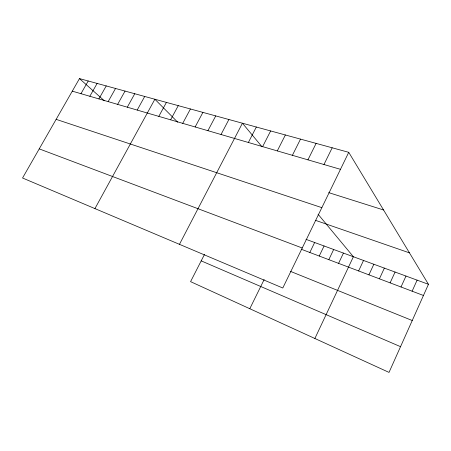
<?xml version="1.0" encoding="UTF-8"?>
<svg xmlns="http://www.w3.org/2000/svg" width="451" height="451" viewBox="0 0 451 451"><rect width="100%" height="100%" fill="white"/><g stroke="black" fill="none" stroke-linecap="round" stroke-linejoin="round"><path stroke-width="0.68" d="M348.741 152.325L282.788 288.009L22.55 178.004L79.477 78.598L348.741 152.325L428.45 284.305L389.021 372.402L190.57 281.638L204.517 254.381M412.124 291.194L417.107 280.139M401.012 286.988L405.985 276.057M390.115 282.862L395.07 272.043M379.421 278.819L384.359 268.114M368.924 274.845L373.845 264.252M358.618 270.95L363.529 260.458M314.877 338.492L353.392 256.737L318.073 214.236M338.571 263.361L343.448 253.084M328.818 259.669L333.672 249.493M319.235 256.044L324.077 245.97M309.826 252.481L314.646 242.508M249.792 308.726L264.151 279.552M323.965 164.514L332.184 147.793M307.943 159.846L316.112 143.39M292.395 155.313L300.513 139.122M277.292 150.91L285.365 134.973M262.629 146.637L270.645 130.942M248.371 142.482L256.337 127.024M179.464 244.335L242.424 123.213L262.031 146.806M221.029 134.511L228.894 119.509M207.917 130.689L215.73 115.907M195.148 126.968L202.911 112.395M182.723 123.343L190.429 108.979M170.613 119.814L178.269 105.647M158.814 116.375L166.419 102.405M94.936 208.604L154.873 99.243L177.688 122.187M137.2 110.072L144.703 96.458M127.306 107.191L134.764 93.735M117.626 104.373L125.045 91.074M108.161 101.61L115.535 88.469M98.904 98.91L106.227 85.921M89.839 96.272L97.123 83.429M80.971 93.684L88.204 80.988M72.284 91.153L340.477 169.328M328.756 192.65L383.564 209.98M56.138 119.352L321.851 207.652M315.3 220.268L409.463 252.864M305.998 239.329L428.45 284.305M39.231 148.875L302.238 247.994M301.195 249.217L423.45 295.478M290.427 271.355L412.242 320.52M201.197 260.87L400.539 346.672M79.477 78.598L104.328 100.782"/></g></svg>
